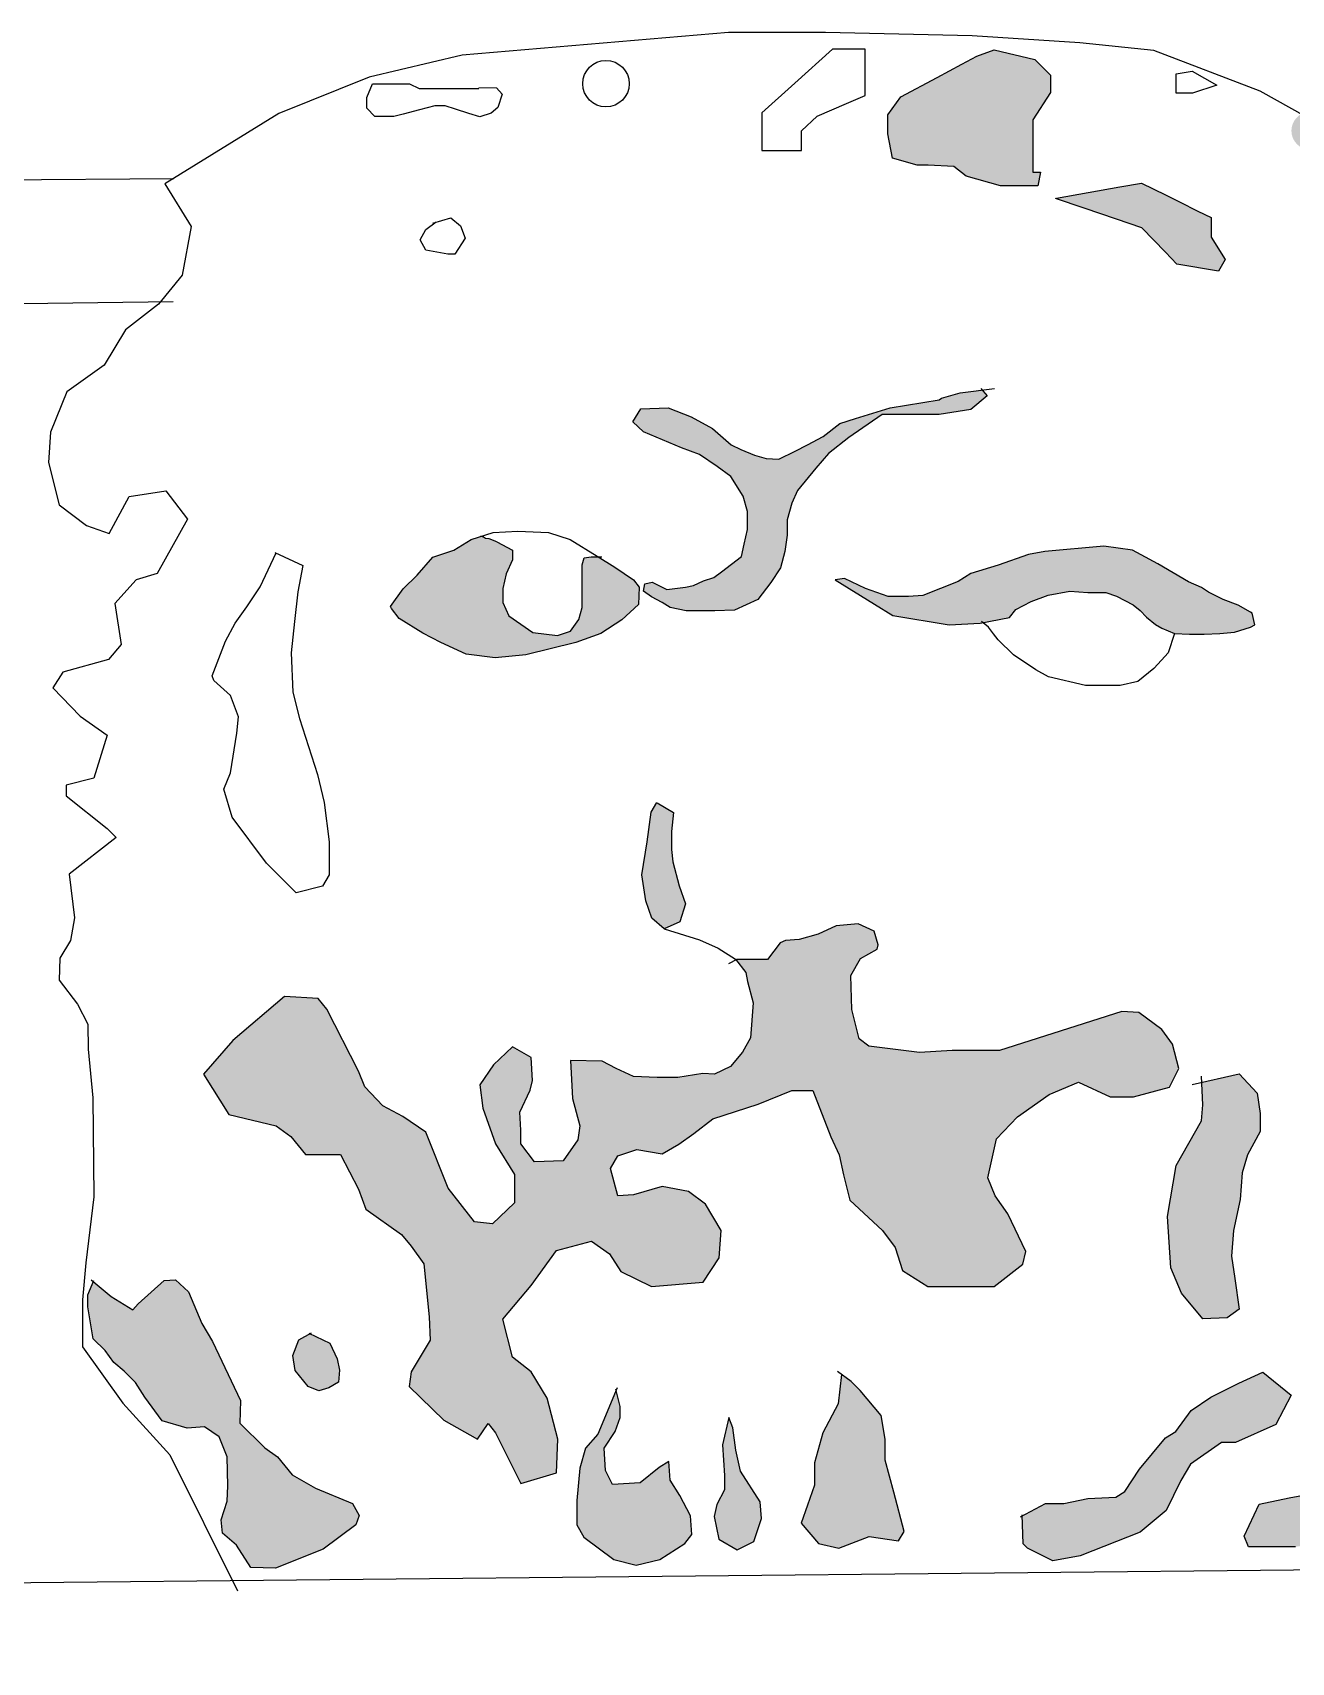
# Model space of a CAD drawing. Header units: inches. Extents: x 155 to 361, y 91 to 381.
# Drawn here: x 341.808 to 343.28, y 305.377 to 307.284 of the extents above; entities that cross this region are included whole.
import ezdxf

# ---------------------------------------------------------------- set-up
doc = ezdxf.new("R2010")
doc.units = ezdxf.units.IN
doc.header["$MEASUREMENT"] = 0
doc.layers.add('çziigi', color=10, linetype='Continuous')

msp = doc.modelspace()

# ---------------------------------------------------------------- hatches: boundary and pattern name
at = {"layer": 'çziigi'}
h = msp.add_hatch(color=256, dxfattribs=at)
h.dxf.hatch_style = 1
h.paths.add_polyline_path([(343.1052, 307.056), (343.133, 307.0272), (343.1463, 307.0133), (343.1951, 307.005), (343.2029, 307.0188), (343.1863, 307.0449), (343.1863, 307.0678), (343.1709, 307.0754), (343.1492, 307.0862), (343.133, 307.0943), (343.1049, 307.1082), (343.0797, 307.1037), (343.0043, 307.0902), (343.0379, 307.0788), (343.0758, 307.066)])
h.paths.add_polyline_path([(342.8082, 307.1657), (342.8082, 307.1879), (342.8235, 307.2091), (342.8658, 307.2318), (342.8947, 307.2473), (342.9122, 307.2567), (342.9325, 307.264), (342.98, 307.2529), (342.9986, 307.2344), (342.9986, 307.2143), (342.9779, 307.1821), (342.9779, 307.1525), (342.9779, 307.134), (342.9779, 307.1208), (342.9869, 307.1208), (342.9837, 307.105), (342.9399, 307.105), (342.8997, 307.1161), (342.8854, 307.1277), (342.8553, 307.1293), (342.8426, 307.1293), (342.8135, 307.1372)])
h.paths.add_polyline_path([(343.2803, 307.1694, -0.273332), (343.2919, 307.1889), (343.2976, 307.1857), (343.3248, 307.1707, -0.014537), (343.3249, 307.1694, -1)])
h.paths.add_polyline_path([(343.2976, 307.1857), (343.2919, 307.1889, -0.551569), (343.3248, 307.1707)])
h = msp.add_hatch(color=256, dxfattribs=at)
h.dxf.hatch_style = 1
h.paths.add_polyline_path([(342.6243, 306.7648), (342.6085, 306.7767), (342.588, 306.7906), (342.5668, 306.7985), (342.5225, 306.817), (342.51, 306.8289), (342.5192, 306.8441), (342.551, 306.8454), (342.5781, 306.8348), (342.6032, 306.821), (342.625, 306.8018), (342.6362, 306.7965), (342.6521, 306.7899), (342.666, 306.786), (342.6805, 306.7853), (342.6997, 306.7946), (342.7142, 306.8018), (342.7327, 306.8117), (342.7519, 306.8269), (342.7704, 306.8329), (342.8107, 306.8454), (342.8682, 306.8547), (342.8708, 306.8566), (342.8927, 306.8626), (342.9187, 306.866), (342.9244, 306.8593), (342.9053, 306.8432), (342.8682, 306.8375), (342.8398, 306.8375), (342.8114, 306.8375), (342.8014, 306.8375), (342.7625, 306.8104), (342.7387, 306.7919), (342.7241, 306.7747), (342.7023, 306.7483), (342.6957, 306.7338), (342.6904, 306.714), (342.6904, 306.6962), (342.6878, 306.677), (342.6825, 306.6579), (342.6712, 306.6407), (342.656, 306.6209), (342.6289, 306.6083), (342.6058, 306.6077), (342.5721, 306.6077), (342.5536, 306.6116), (342.5443, 306.6176), (342.5318, 306.6242), (342.5225, 306.6308), (342.5239, 306.6394), (342.5324, 306.6413), (342.5496, 306.6328), (342.5714, 306.6354), (342.5807, 306.6374), (342.5926, 306.6427), (342.6045, 306.6466), (342.6137, 306.6532), (342.6369, 306.6711), (342.6402, 306.6856), (342.6441, 306.7028), (342.6441, 306.7239), (342.6389, 306.7417)])
h = msp.add_hatch(color=256, dxfattribs=at)
h.dxf.hatch_style = 1
h.paths.add_polyline_path([(342.2277, 306.6105), (342.2265, 306.6128), (342.2412, 306.6334), (342.2577, 306.6493), (342.2759, 306.6704), (342.3006, 306.6787), (342.3206, 306.691), (342.3326, 306.6948), (342.3352, 306.6937), (342.3374, 306.6924), (342.3418, 306.692), (342.3506, 306.6886), (342.3689, 306.6787), (342.3689, 306.6675), (342.3618, 306.651), (342.3577, 306.634), (342.3577, 306.6175), (342.3647, 306.6017), (342.393, 306.5823), (342.4218, 306.5787), (342.4371, 306.584), (342.4465, 306.5975), (342.4506, 306.6116), (342.4506, 306.6334), (342.4506, 306.6457), (342.4506, 306.6551), (342.4506, 306.6616), (342.453, 306.6698), (342.4612, 306.671), (342.4692, 306.671), (342.4889, 306.6587), (342.5106, 306.644), (342.5171, 306.6352), (342.5165, 306.6152), (342.4971, 306.597), (342.4724, 306.5811), (342.443, 306.5705), (342.3847, 306.5564), (342.3489, 306.5529), (342.3147, 306.557), (342.2853, 306.5705), (342.2641, 306.5817), (342.2365, 306.5987)])
h = msp.add_hatch(color=256, dxfattribs=at)
h.dxf.hatch_style = 1
h.paths.add_polyline_path([(342.2474, 306.6394), (342.2577, 306.6493), (342.2759, 306.6704), (342.3006, 306.6787), (342.3206, 306.691), (342.3326, 306.6948), (342.3352, 306.6937), (342.3374, 306.6924), (342.3418, 306.692), (342.3506, 306.6886), (342.3689, 306.6787), (342.3689, 306.6675), (342.3618, 306.651), (342.3577, 306.634), (342.3577, 306.6175), (342.3647, 306.6017), (342.393, 306.5823), (342.4218, 306.5787), (342.4371, 306.584), (342.4465, 306.5975), (342.4506, 306.6116), (342.4506, 306.6334), (342.4506, 306.6457), (342.4506, 306.6551), (342.4506, 306.6616), (342.453, 306.6698), (342.4612, 306.671), (342.4692, 306.671), (342.4889, 306.6587), (342.5106, 306.644), (342.5171, 306.6352), (342.5165, 306.6152), (342.4971, 306.597), (342.4724, 306.5811), (342.443, 306.5705), (342.3847, 306.5564), (342.3489, 306.5529), (342.3147, 306.557), (342.2861, 306.5701)])
h = msp.add_hatch(color=256, dxfattribs=at)
h.dxf.hatch_style = 1
h.paths.add_polyline_path([(342.2759, 306.6704), (342.3006, 306.6787), (342.3206, 306.691), (342.3276, 306.6932), (342.3284, 306.6097), (342.2681, 306.6614)])
h = msp.add_hatch(color=256, dxfattribs=at)
h.dxf.hatch_style = 1
h.paths.add_polyline_path([(342.3276, 306.6932), (342.3326, 306.6948), (342.3352, 306.6937), (342.3374, 306.6924), (342.3418, 306.692), (342.3506, 306.6886), (342.3689, 306.6787), (342.3689, 306.6675), (342.3618, 306.651), (342.3577, 306.634), (342.3577, 306.6175), (342.3647, 306.6017), (342.393, 306.5823), (342.4218, 306.5787), (342.4371, 306.584), (342.4465, 306.5975), (342.4506, 306.6116), (342.4506, 306.6334), (342.4506, 306.6457), (342.4506, 306.6551), (342.4506, 306.6616), (342.453, 306.6698), (342.4612, 306.671), (342.4692, 306.671), (342.4889, 306.6587), (342.5106, 306.644), (342.5171, 306.6352), (342.5165, 306.6152), (342.4971, 306.597), (342.4724, 306.5811), (342.443, 306.5705), (342.3847, 306.5564), (342.3489, 306.5529), (342.3289, 306.5553)])
h = msp.add_hatch(color=256, dxfattribs=at)
h.dxf.hatch_style = 1
h.paths.add_polyline_path([(342.9372, 306.6611), (342.9726, 306.6738), (342.9917, 306.677), (343.0609, 306.6834), (343.0943, 306.6786), (343.1047, 306.6734), (343.1242, 306.6627), (343.1421, 306.652), (343.16, 306.6416), (343.1751, 306.6349), (343.1834, 306.6297), (343.2005, 306.621), (343.2181, 306.6142), (343.2324, 306.6063), (343.2344, 306.6051), (343.2376, 306.5912), (343.2324, 306.5884), (343.2137, 306.5828), (343.1966, 306.5812), (343.1783, 306.5804), (343.1612, 306.5804), (343.1437, 306.5812), (343.1289, 306.5876), (343.1214, 306.5919), (343.1106, 306.6003), (343.1035, 306.6082), (343.0951, 306.6146), (343.0756, 306.6249), (343.0633, 306.6293), (343.0422, 306.6293), (343.0211, 306.6309), (342.9956, 306.6261), (342.9758, 306.6188), (342.958, 306.6093), (342.9504, 306.5998), (342.9161, 306.5934), (342.88, 306.5915), (342.8141, 306.6021), (342.7924, 306.6156), (342.7467, 306.6441), (342.7573, 306.6456), (342.782, 306.6337), (342.8086, 306.6245), (342.8325, 306.6245), (342.8492, 306.6257), (342.8906, 306.642), (342.9053, 306.6512)])
h = msp.add_hatch(color=256, dxfattribs=at)
h.dxf.hatch_style = 1
h.paths.add_polyline_path([(342.5203, 306.2989), (342.5266, 306.3375), (342.5314, 306.3722), (342.5381, 306.3833), (342.5574, 306.3717), (342.555, 306.3495), (342.555, 306.3283), (342.5565, 306.3139), (342.5642, 306.2859), (342.5714, 306.2647), (342.5647, 306.244), (342.5464, 306.2358), (342.5319, 306.2483), (342.5251, 306.2685)])
h = msp.add_hatch(color=256, dxfattribs=at)
h.dxf.hatch_style = 1
h.paths.add_polyline_path([(342.6505, 306.149), (342.6438, 306.1741), (342.6419, 306.1847), (342.6306, 306.1991), (342.6317, 306.1997), (342.644, 306.1997), (342.6576, 306.1997), (342.6675, 306.1997), (342.6823, 306.2194), (342.6885, 306.2219), (342.7045, 306.2231), (342.7267, 306.2292), (342.7477, 306.2391), (342.7736, 306.2416), (342.7921, 306.2329), (342.797, 306.2169), (342.7958, 306.212), (342.776, 306.2009), (342.7649, 306.1809), (342.7661, 306.1414), (342.7748, 306.1069), (342.7859, 306.0983), (342.8451, 306.0909), (342.8833, 306.0933), (342.9389, 306.0933), (343.082, 306.1389), (343.1017, 306.1377), (343.1288, 306.118), (343.1412, 306.1007), (343.1486, 306.0724), (343.1375, 306.0502), (343.0955, 306.0391), (343.0684, 306.0391), (343.0314, 306.0564), (342.9968, 306.0416), (342.9598, 306.0157), (342.9352, 305.9898), (342.9253, 305.9442), (342.9339, 305.9232), (342.9487, 305.9023), (342.9697, 305.8579), (342.966, 305.8431), (342.9327, 305.8172), (342.855, 305.8172), (342.8254, 305.8357), (342.8167, 305.8628), (342.8019, 305.8826), (342.7637, 305.9183), (342.7563, 305.9479), (342.7513, 305.9713), (342.7415, 305.9923), (342.7205, 306.0465), (342.6958, 306.0465), (342.6563, 306.0305), (342.6033, 306.0132), (342.5811, 305.996), (342.5638, 305.9836), (342.5441, 305.9725), (342.5145, 305.9775), (342.4923, 305.9701), (342.4836, 305.9553), (342.4923, 305.9232), (342.5108, 305.9245), (342.5441, 305.9343), (342.5749, 305.9282), (342.5947, 305.9134), (342.6132, 305.8826), (342.6107, 305.8505), (342.5922, 305.8221), (342.5318, 305.8172), (342.496, 305.8345), (342.4824, 305.8554), (342.4614, 305.8702), (342.4207, 305.8591), (342.3911, 305.8185), (342.3578, 305.779), (342.3689, 305.7346), (342.3911, 305.7174), (342.4096, 305.6866), (342.422, 305.6385), (342.4207, 305.599), (342.3788, 305.5867), (342.3492, 305.6459), (342.3405, 305.657), (342.3282, 305.6385), (342.2887, 305.6607), (342.248, 305.7001), (342.2505, 305.7174), (342.2727, 305.7544), (342.2715, 305.7815), (342.2653, 305.8435), (342.2505, 305.8644), (342.2394, 305.878), (342.1975, 305.9076), (342.1888, 305.931), (342.1679, 305.9717), (342.1271, 305.9717), (342.1099, 305.9926), (342.0926, 306.005), (342.0371, 306.0185), (342.0075, 306.0654), (342.042, 306.1048), (342.1025, 306.1566), (342.1419, 306.1541), (342.1518, 306.1418), (342.1888, 306.0691), (342.1962, 306.0506), (342.2172, 306.0284), (342.2406, 306.016), (342.2678, 305.9976), (342.2937, 305.9322), (342.3245, 305.8928), (342.3455, 305.8903), (342.3714, 305.915), (342.3714, 305.9483), (342.3492, 305.984), (342.3344, 306.0259), (342.3307, 306.053), (342.3467, 306.0764), (342.3689, 306.0974), (342.3911, 306.0851), (342.3924, 306.058), (342.3899, 306.0469), (342.3776, 306.021), (342.3788, 306), (342.3788, 305.984), (342.3948, 305.963), (342.4282, 305.9643), (342.4454, 305.9889), (342.4479, 306.005), (342.4393, 306.037), (342.4368, 306.0814), (342.474, 306.0809), (342.4904, 306.0722), (342.5107, 306.063), (342.5382, 306.0616), (342.5623, 306.0616), (342.5917, 306.0664), (342.6052, 306.0654), (342.624, 306.0746), (342.638, 306.0915), (342.6476, 306.1079)])
h = msp.add_hatch(color=256, dxfattribs=at)
h.dxf.hatch_style = 1
h.paths.add_polyline_path([(343.4098, 306.0272), (343.431, 306.0546), (343.4359, 306.0646), (343.4655, 306.0904), (343.4833, 306.0746), (343.4908, 306.0359), (343.4933, 306.016), (343.4833, 305.9961), (343.4671, 305.9811), (343.4472, 305.9662), (343.431, 305.935), (343.4235, 305.9151), (343.4185, 305.9026), (343.4085, 305.8839), (343.4023, 305.8677), (343.401, 305.8578), (343.3985, 305.8303), (343.3985, 305.8092), (343.4098, 305.788), (343.4472, 305.7805), (343.4696, 305.783), (343.4983, 305.7705), (343.517, 305.7431), (343.517, 305.7207), (343.4833, 305.6833), (343.4534, 305.6634), (343.4347, 305.631), (343.426, 305.5961), (343.4447, 305.525), (343.4459, 305.5163), (343.416, 305.5026), (343.3873, 305.5039), (343.3511, 305.5138), (343.3237, 305.5226), (343.3013, 305.5151), (343.2851, 305.5126), (343.2614, 305.5126), (343.2302, 305.5126), (343.2252, 305.525), (343.2426, 305.5624), (343.2776, 305.5699), (343.305, 305.5749), (343.3287, 305.5874), (343.3437, 305.6023), (343.3549, 305.6235), (343.3736, 305.6659), (343.3736, 305.6945), (343.3649, 305.7219), (343.3474, 305.7456), (343.3038, 305.7693), (343.3013, 305.8029), (343.3112, 305.8528), (343.3374, 305.9076), (343.3761, 305.9637), (343.396, 305.9986)])
h = msp.add_hatch(color=256, dxfattribs=at)
h.dxf.hatch_style = 1
h.paths.add_polyline_path([(343.1454, 305.9587), (343.1753, 306.011), (343.1766, 306.0297), (343.1756, 306.056), (343.219, 306.0659), (343.2402, 306.0434), (343.2439, 306.0197), (343.2439, 305.9986), (343.2289, 305.9712), (343.2227, 305.95), (343.2202, 305.9188), (343.2127, 305.8827), (343.2102, 305.8528), (343.214, 305.8266), (343.219, 305.7905), (343.2052, 305.7805), (343.1766, 305.7793), (343.1516, 305.8092), (343.1391, 305.8391), (343.1354, 305.8989)])
h = msp.add_hatch(color=256, dxfattribs=at)
h.dxf.hatch_style = 1
h.paths.add_polyline_path([(341.8785, 305.7558), (341.8722, 305.7934), (341.8722, 305.8075), (341.8787, 305.8228), (341.8997, 305.8053), (341.9248, 305.7897), (341.9311, 305.7967), (341.9616, 305.8241), (341.975, 305.8249), (341.9899, 305.8108), (342.0055, 305.774), (342.0181, 305.7529), (342.051, 305.6838), (342.0502, 305.6572), (342.0793, 305.6282), (342.0941, 305.618), (342.1114, 305.5969), (342.1388, 305.5812), (342.182, 305.5632), (342.1898, 305.5491), (342.1859, 305.5381), (342.1475, 305.5097), (342.0918, 305.4877), (342.0628, 305.4885), (342.0463, 305.5144), (342.0299, 305.5285), (342.0283, 305.5441), (342.0353, 305.5661), (342.0361, 305.5841), (342.0353, 305.6178), (342.0259, 305.6413), (342.0087, 305.653), (341.9883, 305.6515), (341.9593, 305.6601), (341.9389, 305.6875), (341.9279, 305.7047), (341.9146, 305.7181), (341.9028, 305.7282), (341.8926, 305.7423)])
h = msp.add_hatch(color=256, dxfattribs=at)
h.dxf.hatch_style = 1
h.paths.add_polyline_path([(343.1451, 305.6476), (343.1632, 305.6721), (343.1861, 305.6877), (343.2188, 305.704), (343.2467, 305.7171), (343.2802, 305.6901), (343.2622, 305.6558), (343.2147, 305.6345), (343.1984, 305.6345), (343.1623, 305.6091), (343.1509, 305.5903), (343.1337, 305.5551), (343.1034, 305.5298), (343.033, 305.502), (343.001, 305.4962), (342.9716, 305.511), (342.9666, 305.5159), (342.9655, 305.5489), (342.9928, 305.5633), (343.0141, 305.5633), (343.042, 305.569), (343.0747, 305.5707), (343.0854, 305.5772), (343.1026, 305.6034), (343.1329, 305.6402)])
h.paths.add_polyline_path([(342.7222, 305.6109), (342.732, 305.6459), (342.7499, 305.68), (342.7539, 305.7141), (342.7653, 305.7061), (342.7759, 305.6955), (342.8004, 305.6662), (342.8052, 305.6385), (342.8052, 305.6141), (342.815, 305.5767), (342.8272, 305.5303), (342.8207, 305.5197), (342.7865, 305.5246), (342.7507, 305.5108), (342.7271, 305.5165), (342.7067, 305.5401), (342.714, 305.5612), (342.7222, 305.5848)])
h.paths.add_polyline_path([(342.4445, 305.5669), (342.4477, 305.6044), (342.4543, 305.628), (342.4689, 305.6442), (342.4904, 305.6957), (342.495, 305.6768), (342.495, 305.6638), (342.4893, 305.6475), (342.4762, 305.628), (342.4779, 305.6019), (342.486, 305.5856), (342.5186, 305.5873), (342.5406, 305.6052), (342.552, 305.6125), (342.5536, 305.5905), (342.565, 305.5726), (342.5772, 305.549), (342.5789, 305.5271), (342.5707, 305.5165), (342.5414, 305.4978), (342.5137, 305.4912), (342.4876, 305.4978), (342.4526, 305.5238), (342.4445, 305.5384)])
h.paths.add_polyline_path([(342.1122, 305.7365), (342.1193, 305.7548), (342.1321, 305.7619), (342.1553, 305.7507), (342.164, 305.7325), (342.1665, 305.7193), (342.1655, 305.7051), (342.1543, 305.6985), (342.1426, 305.6949), (342.1299, 305.7), (342.1147, 305.7188)])
h = msp.add_hatch(color=256, dxfattribs=at)
h.dxf.hatch_style = 1
h.paths.add_polyline_path([(342.6049, 305.5482), (342.6082, 305.562), (342.6171, 305.5791), (342.6171, 305.5962), (342.6147, 305.632), (342.622, 305.6638), (342.6269, 305.6516), (342.6302, 305.6255), (342.6359, 305.6011), (342.6587, 305.5653), (342.6603, 305.5458), (342.6513, 305.5189), (342.6318, 305.5092), (342.6106, 305.5214)])

# ---------------------------------------------------------------- linework, layer by layer
for p, q in [((342.6218, 307.2843), (342.3102, 307.2578)), ((342.7351, 307.2843), (342.6218, 307.2843)), ((342.9067, 307.2806), (342.7351, 307.2843)), ((342.7434, 307.2647), (342.6995, 307.2252)), ((342.7817, 307.2647), (342.7434, 307.2647)), ((342.7817, 307.2493), (342.7817, 307.2647)), ((343.0328, 307.2724), (342.9067, 307.2806)), ((342.9122, 307.2567), (342.9325, 307.264)), ((342.9325, 307.264), (342.98, 307.2529)), ((343.1195, 307.2633), (343.0328, 307.2724)), ((342.3102, 307.2578), (342.2015, 307.2322)), ((342.7817, 307.2106), (342.7817, 307.2493)), ((342.8658, 307.2318), (342.8947, 307.2473)), ((342.8947, 307.2473), (342.9122, 307.2567)), ((342.98, 307.2529), (342.9986, 307.2344)), ((343.2437, 307.2158), (343.1195, 307.2633)), ((342.2015, 307.2322), (342.0956, 307.1894)), ((342.8235, 307.2091), (342.8658, 307.2318)), ((342.9986, 307.2344), (342.9986, 307.2143)), ((343.1456, 307.236), (343.1641, 307.2392)), ((343.1456, 307.2133), (343.1456, 307.236)), ((343.1641, 307.2392), (343.1932, 307.2228)), ((342.1985, 307.2083), (342.2051, 307.2244)), ((342.1985, 307.196), (342.1985, 307.2083)), ((342.2051, 307.2244), (342.2187, 307.2244)), ((342.2187, 307.2244), (342.2333, 307.2244)), ((342.2333, 307.2244), (342.2485, 307.2244)), ((342.2485, 307.2244), (342.2597, 307.2188)), ((342.2597, 307.2188), (342.2756, 307.2188)), ((342.2756, 307.2188), (342.2983, 307.2188)), ((342.2983, 307.2188), (342.3155, 307.2188)), ((342.3155, 307.2188), (342.3295, 307.2188)), ((342.3295, 307.2199), (342.3505, 307.2196)), ((342.3505, 307.2196), (342.3569, 307.2124)), ((342.3569, 307.2124), (342.352, 307.1967)), ((342.6995, 307.2252), (342.6608, 307.1904)), ((342.7597, 307.2012), (342.7817, 307.2106)), ((342.8082, 307.1879), (342.8235, 307.2091)), ((342.9986, 307.2143), (342.9779, 307.1821)), ((343.1646, 307.2133), (343.1456, 307.2133)), ((343.1456, 307.2133), (343.1456, 307.2133)), ((343.1932, 307.2228), (343.1646, 307.2133)), ((343.2976, 307.1857), (343.2437, 307.2158)), ((342.0956, 307.1894), (341.9623, 307.1072)), ((342.2079, 307.1859), (342.1985, 307.196)), ((342.2413, 307.1888), (342.2304, 307.1859)), ((342.2601, 307.1937), (342.2413, 307.1888)), ((342.2781, 307.1984), (342.2601, 307.1937)), ((342.2903, 307.1984), (342.2781, 307.1984)), ((342.3025, 307.1945), (342.2903, 307.1984)), ((342.3181, 307.1896), (342.3025, 307.1945)), ((342.331, 307.1855), (342.3181, 307.1896)), ((342.3441, 307.1898), (342.331, 307.1855)), ((342.352, 307.1967), (342.3441, 307.1898)), ((342.6608, 307.1904), (342.6608, 307.1651)), ((342.7253, 307.1866), (342.7597, 307.2012)), ((342.8082, 307.1657), (342.8082, 307.1879)), ((342.2304, 307.1859), (342.2079, 307.1859)), ((342.7073, 307.1694), (342.7253, 307.1866)), ((342.7073, 307.1462), (342.7073, 307.1694)), ((342.9779, 307.1821), (342.9779, 307.1525)), ((342.6608, 307.1651), (342.6608, 307.1462)), ((342.8135, 307.1372), (342.8082, 307.1657)), ((342.9779, 307.1525), (342.9779, 307.134)), ((342.6608, 307.1462), (342.6772, 307.1462)), ((342.6772, 307.1462), (342.7073, 307.1462)), ((342.8426, 307.1293), (342.8135, 307.1372)), ((342.9779, 307.134), (342.9779, 307.1208)), ((335.2616, 307.0587), (341.9729, 307.1137)), ((342.8553, 307.1293), (342.8426, 307.1293)), ((342.8854, 307.1277), (342.8553, 307.1293)), ((342.8997, 307.1161), (342.8854, 307.1277)), ((342.8854, 307.1277), (342.8854, 307.1277)), ((342.9399, 307.105), (342.8997, 307.1161)), ((342.9779, 307.1208), (342.9869, 307.1208)), ((342.9869, 307.1208), (342.9837, 307.105)), ((341.9623, 307.1072), (341.9931, 307.0573)), ((342.9837, 307.105), (342.9399, 307.105)), ((342.9399, 307.105), (342.9399, 307.105)), ((343.0053, 307.0904), (343.0797, 307.1037)), ((343.0797, 307.1037), (343.1049, 307.1082)), ((343.1049, 307.1082), (343.133, 307.0943)), ((343.133, 307.0943), (343.1492, 307.0862)), ((343.0379, 307.0788), (343.0043, 307.0902)), ((343.0758, 307.066), (343.0379, 307.0788)), ((343.1492, 307.0862), (343.1709, 307.0754)), ((343.1709, 307.0754), (343.1863, 307.0678)), ((341.9931, 307.0573), (341.9828, 307.0006)), ((342.2676, 307.0537), (342.2798, 307.0627)), ((342.2759, 307.0611), (342.2971, 307.0675)), ((342.2971, 307.0675), (342.3081, 307.0583)), ((342.3081, 307.0583), (342.3136, 307.0436)), ((343.1052, 307.056), (343.0758, 307.066)), ((343.133, 307.0272), (343.1052, 307.056)), ((343.1863, 307.0678), (343.1863, 307.0449)), ((342.2612, 307.0418), (342.2676, 307.0537)), ((342.2676, 307.0298), (342.2612, 307.0418)), ((342.3136, 307.0436), (342.3017, 307.0252)), ((343.1863, 307.0449), (343.2029, 307.0188)), ((342.2934, 307.0252), (342.2676, 307.0298)), ((342.3017, 307.0252), (342.2934, 307.0252)), ((343.1463, 307.0133), (343.133, 307.0272)), ((343.2029, 307.0188), (343.1951, 307.005)), ((341.9828, 307.0006), (341.9548, 306.9666)), ((343.1951, 307.005), (343.1463, 307.0133)), ((341.9722, 306.9691), (335.1761, 306.8802)), ((341.9548, 306.9666), (341.9163, 306.9363)), ((341.9163, 306.9363), (341.8912, 306.895)), ((341.8912, 306.895), (341.8477, 306.864)), ((341.8477, 306.864), (341.8284, 306.8168)), ((342.8927, 306.8626), (342.933, 306.8679)), ((342.9171, 306.8679), (342.9244, 306.8593)), ((342.5192, 306.8441), (342.551, 306.8454)), ((342.551, 306.8454), (342.5781, 306.8348)), ((342.7704, 306.8329), (342.8107, 306.8454)), ((342.8107, 306.8454), (342.8682, 306.8547)), ((342.8682, 306.8547), (342.8708, 306.8566)), ((342.8708, 306.8566), (342.8927, 306.8626)), ((342.9244, 306.8593), (342.9053, 306.8432)), ((342.9244, 306.8593), (342.9244, 306.8593)), ((342.51, 306.8289), (342.5192, 306.8441)), ((342.5225, 306.817), (342.51, 306.8289)), ((342.5781, 306.8348), (342.6032, 306.821)), ((342.7327, 306.8117), (342.7519, 306.8269)), ((342.7519, 306.8269), (342.7704, 306.8329)), ((342.8014, 306.8375), (342.7625, 306.8104)), ((342.8114, 306.8375), (342.8014, 306.8375)), ((342.8398, 306.8375), (342.8114, 306.8375)), ((342.8682, 306.8375), (342.8398, 306.8375)), ((342.9053, 306.8432), (342.8682, 306.8375)), ((342.8682, 306.8375), (342.8682, 306.8375)), ((341.8284, 306.8168), (341.8262, 306.7814)), ((342.5668, 306.7985), (342.5225, 306.817)), ((342.6032, 306.821), (342.625, 306.8018)), ((342.7142, 306.8018), (342.7327, 306.8117)), ((342.7625, 306.8104), (342.7387, 306.7919)), ((342.588, 306.7906), (342.5668, 306.7985)), ((342.6085, 306.7767), (342.588, 306.7906)), ((342.625, 306.8018), (342.6362, 306.7965)), ((342.6362, 306.7965), (342.6521, 306.7899)), ((342.6521, 306.7899), (342.666, 306.786)), ((342.6805, 306.7853), (342.6997, 306.7946)), ((342.6997, 306.7946), (342.7142, 306.8018)), ((342.7387, 306.7919), (342.7241, 306.7747)), ((341.8262, 306.7814), (341.8388, 306.7319)), ((342.6243, 306.7648), (342.6085, 306.7767)), ((342.666, 306.786), (342.6805, 306.7853)), ((342.7241, 306.7747), (342.7023, 306.7483)), ((342.6389, 306.7417), (342.6243, 306.7648)), ((341.8388, 306.7319), (341.8706, 306.7075)), ((341.8971, 306.698), (341.9208, 306.7415)), ((341.9208, 306.7415), (341.9636, 306.7481)), ((341.9636, 306.7481), (341.9887, 306.7149)), ((342.6441, 306.7239), (342.6389, 306.7417)), ((342.6957, 306.7338), (342.6904, 306.714)), ((342.7023, 306.7483), (342.6957, 306.7338)), ((341.9887, 306.7149), (341.9533, 306.6515)), ((342.6441, 306.7028), (342.6441, 306.7239)), ((342.6904, 306.714), (342.6904, 306.6962)), ((341.8706, 306.7075), (341.8971, 306.698)), ((342.3206, 306.691), (342.3465, 306.6992)), ((342.3352, 306.6937), (342.3321, 306.695)), ((342.3374, 306.6924), (342.3352, 306.6937)), ((342.3418, 306.692), (342.3374, 306.6924)), ((342.3506, 306.6886), (342.3418, 306.692)), ((342.3465, 306.6992), (342.3753, 306.701)), ((342.3753, 306.701), (342.4112, 306.6992)), ((342.4112, 306.6992), (342.4365, 306.691)), ((342.6402, 306.6856), (342.6441, 306.7028)), ((342.6904, 306.6962), (342.6878, 306.677)), ((342.0737, 306.6356), (342.0924, 306.6754)), ((342.091, 306.676), (342.1237, 306.6606)), ((342.2759, 306.6704), (342.3006, 306.6787)), ((342.3006, 306.6787), (342.3206, 306.691)), ((342.3506, 306.6886), (342.3689, 306.6787)), ((342.3689, 306.6787), (342.3689, 306.6675)), ((342.4365, 306.691), (342.4683, 306.6716)), ((342.6369, 306.6711), (342.6402, 306.6856)), ((342.6878, 306.677), (342.6825, 306.6579)), ((342.9726, 306.6738), (342.9372, 306.6611)), ((342.9917, 306.677), (342.9726, 306.6738)), ((343.0609, 306.6834), (342.9917, 306.677)), ((343.0943, 306.6786), (343.0609, 306.6834)), ((343.1047, 306.6734), (343.0943, 306.6786)), ((343.1242, 306.6627), (343.1047, 306.6734)), ((342.1237, 306.6606), (342.118, 306.6298)), ((342.2577, 306.6493), (342.2759, 306.6704)), ((342.3689, 306.6675), (342.3618, 306.651)), ((342.4506, 306.6616), (342.453, 306.6698)), ((342.4506, 306.6551), (342.4506, 306.6616)), ((342.4506, 306.6457), (342.4506, 306.6551)), ((342.453, 306.6698), (342.4612, 306.671)), ((342.4612, 306.671), (342.4736, 306.671)), ((342.4683, 306.6716), (342.4889, 306.6587)), ((342.4889, 306.6587), (342.5106, 306.644)), ((342.6137, 306.6532), (342.6369, 306.6711)), ((342.6825, 306.6579), (342.6712, 306.6407)), ((342.9372, 306.6611), (342.9053, 306.6512)), ((343.1421, 306.652), (343.1242, 306.6627)), ((341.9289, 306.6441), (341.9038, 306.6164)), ((341.9533, 306.6515), (341.9289, 306.6441)), ((342.0583, 306.6125), (342.0737, 306.6356)), ((342.2412, 306.6334), (342.2577, 306.6493)), ((342.3618, 306.651), (342.3577, 306.634)), ((342.4506, 306.6334), (342.4506, 306.6457)), ((342.5106, 306.644), (342.5171, 306.6352)), ((342.5171, 306.6352), (342.5165, 306.6152)), ((342.5225, 306.6308), (342.5239, 306.6394)), ((342.5239, 306.6394), (342.5324, 306.6413)), ((342.5324, 306.6413), (342.5496, 306.6328)), ((342.5496, 306.6328), (342.5714, 306.6354)), ((342.5714, 306.6354), (342.5807, 306.6374)), ((342.5807, 306.6374), (342.5926, 306.6427)), ((342.5926, 306.6427), (342.6045, 306.6466)), ((342.6045, 306.6466), (342.6137, 306.6532)), ((342.6712, 306.6407), (342.656, 306.6209)), ((342.7573, 306.6456), (342.7467, 306.6441)), ((342.7467, 306.6441), (342.7924, 306.6156)), ((342.782, 306.6337), (342.7573, 306.6456)), ((342.8906, 306.642), (342.8492, 306.6257)), ((342.9053, 306.6512), (342.8906, 306.642)), ((343.16, 306.6416), (343.1421, 306.652)), ((343.1751, 306.6349), (343.16, 306.6416)), ((343.1834, 306.6297), (343.1751, 306.6349)), ((341.9038, 306.6164), (341.9112, 306.5684)), ((342.118, 306.6298), (342.1141, 306.5952)), ((342.2265, 306.6128), (342.2412, 306.6334)), ((342.3577, 306.634), (342.3577, 306.6175)), ((342.3577, 306.6175), (342.3647, 306.6017)), ((342.4506, 306.6116), (342.4506, 306.6334)), ((342.5318, 306.6242), (342.5225, 306.6308)), ((342.5443, 306.6176), (342.5318, 306.6242)), ((342.5536, 306.6116), (342.5443, 306.6176)), ((342.656, 306.6209), (342.6289, 306.6083)), ((342.8086, 306.6245), (342.782, 306.6337)), ((342.7924, 306.6156), (342.8141, 306.6021)), ((342.8325, 306.6245), (342.8086, 306.6245)), ((342.8492, 306.6257), (342.8325, 306.6245)), ((342.958, 306.6093), (342.9758, 306.6188)), ((342.9758, 306.6188), (342.9956, 306.6261)), ((342.9956, 306.6261), (343.0211, 306.6309)), ((343.0211, 306.6309), (343.0422, 306.6293)), ((343.0422, 306.6293), (343.0633, 306.6293)), ((343.0633, 306.6293), (343.0756, 306.6249)), ((343.0756, 306.6249), (343.0951, 306.6146)), ((343.2005, 306.621), (343.1834, 306.6297)), ((343.2181, 306.6142), (343.2005, 306.621)), ((342.0448, 306.5933), (342.0583, 306.6125)), ((342.2277, 306.6105), (342.2265, 306.6128)), ((342.2365, 306.5987), (342.2277, 306.6105)), ((342.2641, 306.5817), (342.2365, 306.5987)), ((342.3647, 306.6017), (342.393, 306.5823)), ((342.4371, 306.584), (342.4465, 306.5975)), ((342.4465, 306.5975), (342.4506, 306.6116)), ((342.4971, 306.597), (342.4724, 306.5811)), ((342.5165, 306.6152), (342.4971, 306.597)), ((342.5721, 306.6077), (342.5536, 306.6116)), ((342.6058, 306.6077), (342.5721, 306.6077)), ((342.6289, 306.6083), (342.6058, 306.6077)), ((342.8141, 306.6021), (342.88, 306.5915)), ((342.9161, 306.5934), (342.9504, 306.5998)), ((342.9504, 306.5998), (342.958, 306.6093)), ((343.0951, 306.6146), (343.1035, 306.6082)), ((343.1035, 306.6082), (343.1106, 306.6003)), ((343.1106, 306.6003), (343.1214, 306.5919)), ((343.2324, 306.6063), (343.2181, 306.6142)), ((343.2344, 306.6051), (343.2324, 306.6063)), ((343.2376, 306.5912), (343.2344, 306.6051)), ((342.0333, 306.5721), (342.0448, 306.5933)), ((342.1141, 306.5952), (342.1103, 306.5587)), ((342.2853, 306.5705), (342.2641, 306.5817)), ((342.393, 306.5823), (342.4218, 306.5787)), ((342.4218, 306.5787), (342.4371, 306.584)), ((342.4724, 306.5811), (342.443, 306.5705)), ((342.88, 306.5915), (342.9161, 306.5934)), ((342.9259, 306.5887), (342.9177, 306.5953)), ((342.9318, 306.5808), (342.9259, 306.5887)), ((342.9374, 306.5739), (342.9318, 306.5808)), ((343.1214, 306.5919), (343.1289, 306.5876)), ((343.1289, 306.5876), (343.1437, 306.5812)), ((343.1437, 306.5812), (343.136, 306.5586)), ((343.1437, 306.5812), (343.1612, 306.5804)), ((343.1612, 306.5804), (343.1783, 306.5804)), ((343.1783, 306.5804), (343.1966, 306.5812)), ((343.1966, 306.5812), (343.2137, 306.5828)), ((343.2137, 306.5828), (343.2324, 306.5884)), ((343.2324, 306.5884), (343.2376, 306.5912)), ((341.9112, 306.5684), (341.8964, 306.5507)), ((342.0178, 306.5317), (342.0333, 306.5721)), ((342.1103, 306.5587), (342.1122, 306.5125)), ((342.3147, 306.557), (342.2853, 306.5705)), ((342.443, 306.5705), (342.3847, 306.5564)), ((342.955, 306.5561), (342.9374, 306.5739)), ((343.136, 306.5586), (343.1283, 306.55)), ((341.8964, 306.5507), (341.8432, 306.536)), ((342.3489, 306.5529), (342.3147, 306.557)), ((342.3847, 306.5564), (342.3489, 306.5529)), ((342.9815, 306.5385), (342.955, 306.5561)), ((343.1194, 306.5403), (343.1005, 306.525)), ((343.1283, 306.55), (343.1194, 306.5403)), ((341.8432, 306.536), (341.8314, 306.5175)), ((342.0198, 306.526), (342.0178, 306.5317)), ((342.039, 306.5086), (342.0198, 306.526)), ((342.9963, 306.5304), (342.9815, 306.5385)), ((343.0396, 306.5204), (342.9963, 306.5304)), ((343.0801, 306.5202), (343.0396, 306.5204)), ((343.1005, 306.525), (343.0801, 306.5202)), ((341.8314, 306.5175), (341.8632, 306.4843)), ((342.0487, 306.4836), (342.039, 306.5086)), ((342.1122, 306.5125), (342.1199, 306.4817)), ((341.8632, 306.4843), (341.8949, 306.4622)), ((342.0467, 306.4644), (342.0487, 306.4836)), ((342.039, 306.4182), (342.0467, 306.4644)), ((342.1199, 306.4817), (342.1411, 306.4163)), ((341.8949, 306.4622), (341.8794, 306.412)), ((341.8794, 306.412), (341.8469, 306.4039)), ((342.0313, 306.399), (342.039, 306.4182)), ((342.1411, 306.4163), (342.1488, 306.3836)), ((341.8469, 306.4039), (341.8469, 306.3913)), ((341.8469, 306.3913), (341.8949, 306.3529)), ((342.041, 306.3663), (342.0313, 306.399)), ((342.1488, 306.3836), (342.1546, 306.3374)), ((342.5266, 306.3375), (342.5314, 306.3722)), ((342.5314, 306.3722), (342.5381, 306.3833)), ((342.5384, 306.3832), (342.5574, 306.3717)), ((342.5574, 306.3717), (342.555, 306.3495)), ((341.8949, 306.3529), (341.9053, 306.3426)), ((342.0814, 306.3124), (342.041, 306.3663)), ((342.555, 306.3495), (342.555, 306.3283)), ((341.9053, 306.3426), (341.8506, 306.2994)), ((342.1546, 306.3374), (342.1546, 306.2989)), ((342.5203, 306.2989), (342.5266, 306.3375)), ((342.116, 306.2778), (342.0814, 306.3124)), ((342.555, 306.3283), (342.5565, 306.3139)), ((342.5565, 306.3139), (342.5642, 306.2859)), ((341.8506, 306.2994), (341.8565, 306.2484)), ((342.1546, 306.2989), (342.1468, 306.2855)), ((342.5251, 306.2685), (342.5203, 306.2989)), ((342.1468, 306.2855), (342.116, 306.2778)), ((342.5642, 306.2859), (342.5714, 306.2647)), ((342.5319, 306.2483), (342.5251, 306.2685)), ((342.5714, 306.2647), (342.5647, 306.244)), ((341.8565, 306.2484), (341.8521, 306.2219)), ((342.5464, 306.2358), (342.5319, 306.2483)), ((342.5647, 306.244), (342.5464, 306.2358)), ((342.5464, 306.2358), (342.5878, 306.2228)), ((342.7477, 306.2391), (342.7267, 306.2292)), ((342.7736, 306.2416), (342.7477, 306.2391)), ((342.7921, 306.2329), (342.7736, 306.2416)), ((341.8521, 306.2219), (341.8395, 306.2012)), ((342.5878, 306.2228), (342.6095, 306.2131)), ((342.6823, 306.2194), (342.6675, 306.1997)), ((342.6885, 306.2219), (342.6823, 306.2194)), ((342.7045, 306.2231), (342.6885, 306.2219)), ((342.7267, 306.2292), (342.7045, 306.2231)), ((342.797, 306.2169), (342.7921, 306.2329)), ((342.7958, 306.212), (342.797, 306.2169)), ((341.8395, 306.2012), (341.8388, 306.1754)), ((342.6095, 306.2131), (342.6298, 306.2001)), ((342.6317, 306.1997), (342.6218, 306.1947)), ((342.6298, 306.2001), (342.6419, 306.1847)), ((342.644, 306.1997), (342.6317, 306.1997)), ((342.6576, 306.1997), (342.644, 306.1997)), ((342.6675, 306.1997), (342.6576, 306.1997)), ((342.7649, 306.1809), (342.776, 306.2009)), ((342.776, 306.2009), (342.7958, 306.212)), ((342.6419, 306.1847), (342.6438, 306.1741)), ((342.7661, 306.1414), (342.7649, 306.1809)), ((341.8388, 306.1754), (341.8602, 306.1473)), ((342.6438, 306.1741), (342.6505, 306.149)), ((341.8602, 306.1473), (341.8721, 306.1242)), ((342.1025, 306.1566), (342.042, 306.1048)), ((342.1419, 306.1541), (342.1025, 306.1566)), ((342.1518, 306.1418), (342.1419, 306.1541)), ((342.1888, 306.0691), (342.1518, 306.1418)), ((342.6505, 306.149), (342.6476, 306.1079)), ((342.7748, 306.1069), (342.7661, 306.1414)), ((343.082, 306.1389), (342.9389, 306.0933)), ((343.1017, 306.1377), (343.082, 306.1389)), ((341.8721, 306.1242), (341.8728, 306.0947)), ((343.1288, 306.118), (343.1017, 306.1377)), ((342.042, 306.1048), (342.0075, 306.0654)), ((342.6476, 306.1079), (342.638, 306.0915)), ((342.7859, 306.0983), (342.7748, 306.1069)), ((343.1412, 306.1007), (343.1288, 306.118)), ((343.1486, 306.0724), (343.1412, 306.1007)), ((341.8728, 306.0947), (341.878, 306.0378)), ((342.3689, 306.0974), (342.3467, 306.0764)), ((342.3911, 306.0851), (342.3689, 306.0974)), ((342.3924, 306.058), (342.3911, 306.0851)), ((342.638, 306.0915), (342.624, 306.0746)), ((342.8451, 306.0909), (342.7859, 306.0983)), ((342.8833, 306.0933), (342.8451, 306.0909)), ((342.9389, 306.0933), (342.8833, 306.0933)), ((342.0075, 306.0654), (342.0371, 306.0185)), ((342.1962, 306.0506), (342.1888, 306.0691)), ((342.3467, 306.0764), (342.3307, 306.053)), ((342.474, 306.0809), (342.4368, 306.0814)), ((342.4368, 306.0814), (342.4393, 306.037)), ((342.4904, 306.0722), (342.474, 306.0809)), ((342.5107, 306.063), (342.4904, 306.0722)), ((342.5382, 306.0616), (342.5107, 306.063)), ((342.5917, 306.0664), (342.5623, 306.0616)), ((342.6052, 306.0654), (342.5917, 306.0664)), ((342.624, 306.0746), (342.6052, 306.0654)), ((343.1375, 306.0502), (343.1486, 306.0724)), ((343.1641, 306.0534), (343.219, 306.0659)), ((343.1766, 306.0297), (343.1753, 306.0634)), ((343.219, 306.0659), (343.2402, 306.0434)), ((342.2172, 306.0284), (342.1962, 306.0506)), ((342.3307, 306.053), (342.3344, 306.0259)), ((342.3776, 306.021), (342.3899, 306.0469)), ((342.3899, 306.0469), (342.3924, 306.058)), ((342.5623, 306.0616), (342.5382, 306.0616)), ((342.6563, 306.0305), (342.6958, 306.0465)), ((342.6958, 306.0465), (342.7205, 306.0465)), ((342.7205, 306.0465), (342.7415, 305.9923)), ((342.9968, 306.0416), (343.0314, 306.0564)), ((343.0314, 306.0564), (343.0684, 306.0391)), ((343.0955, 306.0391), (343.1375, 306.0502)), ((341.878, 306.0378), (341.8793, 305.9222)), ((342.2406, 306.016), (342.2172, 306.0284)), ((342.3344, 306.0259), (342.3492, 305.984)), ((342.4393, 306.037), (342.4479, 306.005)), ((342.6033, 306.0132), (342.6563, 306.0305)), ((342.9598, 306.0157), (342.9968, 306.0416)), ((343.0684, 306.0391), (343.0955, 306.0391)), ((343.1753, 306.011), (343.1766, 306.0297)), ((343.2402, 306.0434), (343.2439, 306.0197)), ((342.0371, 306.0185), (342.0926, 306.005)), ((342.2678, 305.9976), (342.2406, 306.016)), ((342.3788, 306), (342.3776, 306.021)), ((342.5811, 305.996), (342.6033, 306.0132)), ((342.9352, 305.9898), (342.9598, 306.0157)), ((343.1454, 305.9587), (343.1753, 306.011)), ((343.2439, 306.0197), (343.2439, 305.9986)), ((342.0926, 306.005), (342.1099, 305.9926)), ((342.1099, 305.9926), (342.1271, 305.9717)), ((342.2937, 305.9322), (342.2678, 305.9976)), ((342.3788, 305.984), (342.3788, 306)), ((342.4454, 305.9889), (342.4282, 305.9643)), ((342.4479, 306.005), (342.4454, 305.9889)), ((342.5638, 305.9836), (342.5811, 305.996)), ((342.7415, 305.9923), (342.7513, 305.9713)), ((342.9253, 305.9442), (342.9352, 305.9898)), ((343.2439, 305.9986), (343.2289, 305.9712)), ((342.1271, 305.9717), (342.1679, 305.9717)), ((342.1679, 305.9717), (342.1888, 305.931)), ((342.3492, 305.984), (342.3714, 305.9483)), ((342.3948, 305.963), (342.3788, 305.984)), ((342.4836, 305.9553), (342.4923, 305.9701)), ((342.4923, 305.9701), (342.5145, 305.9775)), ((342.5145, 305.9775), (342.5441, 305.9725)), ((342.5441, 305.9725), (342.5638, 305.9836)), ((342.7513, 305.9713), (342.7563, 305.9479)), ((343.2289, 305.9712), (343.2227, 305.95)), ((342.3714, 305.9483), (342.3714, 305.915)), ((342.4282, 305.9643), (342.3948, 305.963)), ((342.4923, 305.9232), (342.4836, 305.9553)), ((343.1354, 305.8989), (343.1454, 305.9587)), ((343.2227, 305.95), (343.2202, 305.9188)), ((342.1888, 305.931), (342.1975, 305.9076)), ((342.3245, 305.8928), (342.2937, 305.9322)), ((342.5441, 305.9343), (342.5108, 305.9245)), ((342.5749, 305.9282), (342.5441, 305.9343)), ((342.7563, 305.9479), (342.7637, 305.9183)), ((342.9339, 305.9232), (342.9253, 305.9442)), ((341.8793, 305.9222), (341.8699, 305.8448)), ((342.3714, 305.915), (342.3455, 305.8903)), ((342.5108, 305.9245), (342.4923, 305.9232)), ((342.5947, 305.9134), (342.5749, 305.9282)), ((342.6132, 305.8826), (342.5947, 305.9134)), ((342.7637, 305.9183), (342.8019, 305.8826)), ((342.9487, 305.9023), (342.9339, 305.9232)), ((343.2202, 305.9188), (343.2127, 305.8827)), ((342.1975, 305.9076), (342.2394, 305.878)), ((342.3455, 305.8903), (342.3245, 305.8928)), ((342.9697, 305.8579), (342.9487, 305.9023)), ((343.1391, 305.8391), (343.1354, 305.8989)), ((342.2394, 305.878), (342.2505, 305.8644)), ((342.6107, 305.8505), (342.6132, 305.8826)), ((342.8019, 305.8826), (342.8167, 305.8628)), ((343.2127, 305.8827), (343.2102, 305.8528)), ((342.2505, 305.8644), (342.2653, 305.8435)), ((342.3911, 305.8185), (342.4207, 305.8591)), ((342.4207, 305.8591), (342.4614, 305.8702)), ((342.4614, 305.8702), (342.4824, 305.8554)), ((342.4824, 305.8554), (342.496, 305.8345)), ((342.8167, 305.8628), (342.8254, 305.8357)), ((342.966, 305.8431), (342.9697, 305.8579)), ((341.8699, 305.8448), (341.8661, 305.8014)), ((342.2653, 305.8435), (342.2715, 305.7815)), ((342.496, 305.8345), (342.5318, 305.8172)), ((342.5922, 305.8221), (342.6107, 305.8505)), ((342.8254, 305.8357), (342.855, 305.8172)), ((342.9327, 305.8172), (342.966, 305.8431)), ((343.1516, 305.8092), (343.1391, 305.8391)), ((343.2102, 305.8528), (343.214, 305.8266)), ((341.8722, 305.8075), (341.8792, 305.824)), ((341.8762, 305.8249), (341.8997, 305.8053)), ((341.9311, 305.7967), (341.9616, 305.8241)), ((341.9616, 305.8241), (341.975, 305.8249)), ((341.975, 305.8249), (341.9899, 305.8108)), ((342.3578, 305.779), (342.3911, 305.8185)), ((342.5318, 305.8172), (342.5922, 305.8221)), ((342.855, 305.8172), (342.9327, 305.8172)), ((343.214, 305.8266), (343.219, 305.7905)), ((341.8661, 305.8014), (341.8661, 305.7466)), ((341.8722, 305.7934), (341.8722, 305.8075)), ((341.8997, 305.8053), (341.9248, 305.7897)), ((341.9248, 305.7897), (341.9311, 305.7967)), ((341.9899, 305.8108), (342.0055, 305.774)), ((343.1766, 305.7793), (343.1516, 305.8092)), ((341.8785, 305.7558), (341.8722, 305.7934)), ((342.2715, 305.7815), (342.2727, 305.7544)), ((342.3689, 305.7346), (342.3578, 305.779)), ((343.2052, 305.7805), (343.1766, 305.7793)), ((343.219, 305.7905), (343.2052, 305.7805)), ((342.0055, 305.774), (342.0181, 305.7529)), ((342.1193, 305.7548), (342.134, 305.7629)), ((342.1309, 305.7624), (342.1553, 305.7507)), ((341.8661, 305.7466), (341.9133, 305.6805)), ((341.8926, 305.7423), (341.8785, 305.7558)), ((341.9028, 305.7282), (341.8926, 305.7423)), ((342.0181, 305.7529), (342.051, 305.6838)), ((342.1122, 305.7365), (342.1193, 305.7548)), ((342.1553, 305.7507), (342.164, 305.7325)), ((342.2727, 305.7544), (342.2505, 305.7174)), ((341.9146, 305.7181), (341.9028, 305.7282)), ((342.1147, 305.7188), (342.1122, 305.7365)), ((342.164, 305.7325), (342.1665, 305.7193)), ((342.3911, 305.7174), (342.3689, 305.7346)), ((341.9279, 305.7047), (341.9146, 305.7181)), ((341.9389, 305.6875), (341.9279, 305.7047)), ((342.1299, 305.7), (342.1147, 305.7188)), ((342.1655, 305.7051), (342.1543, 305.6985)), ((342.1665, 305.7193), (342.1655, 305.7051)), ((342.2505, 305.7174), (342.248, 305.7001)), ((342.4096, 305.6866), (342.3911, 305.7174)), ((342.7653, 305.7061), (342.7491, 305.7175)), ((342.7539, 305.7142), (342.7499, 305.68)), ((342.7759, 305.6955), (342.7653, 305.7061)), ((343.1861, 305.6877), (343.2188, 305.704)), ((343.2188, 305.704), (343.2467, 305.7171)), ((343.2467, 305.7171), (343.2802, 305.6901)), ((341.9593, 305.6601), (341.9389, 305.6875)), ((342.051, 305.6838), (342.0502, 305.6572)), ((342.1426, 305.6949), (342.1299, 305.7)), ((342.1543, 305.6985), (342.1426, 305.6949)), ((342.248, 305.7001), (342.2887, 305.6607)), ((342.422, 305.6385), (342.4096, 305.6866)), ((342.4917, 305.6987), (342.4689, 305.6442)), ((342.495, 305.6768), (342.4901, 305.6971)), ((342.8004, 305.6662), (342.7759, 305.6955)), ((343.1632, 305.6721), (343.1861, 305.6877)), ((343.2802, 305.6901), (343.2622, 305.6558)), ((341.9133, 305.6805), (341.9681, 305.6201)), ((342.4893, 305.6475), (342.495, 305.6638)), ((342.495, 305.6638), (342.495, 305.6768)), ((342.622, 305.6638), (342.6147, 305.632)), ((342.6269, 305.6516), (342.622, 305.6638)), ((342.7499, 305.68), (342.732, 305.6459)), ((342.8052, 305.6385), (342.8004, 305.6662)), ((343.1451, 305.6476), (343.1632, 305.6721)), ((341.9883, 305.6515), (341.9593, 305.6601)), ((342.0087, 305.653), (341.9883, 305.6515)), ((342.0259, 305.6413), (342.0087, 305.653)), ((342.0502, 305.6572), (342.0793, 305.6282)), ((342.2887, 305.6607), (342.3282, 305.6385)), ((342.3282, 305.6385), (342.3405, 305.657)), ((342.3405, 305.657), (342.3492, 305.6459)), ((342.3492, 305.6459), (342.3788, 305.5867)), ((342.4689, 305.6442), (342.4543, 305.628)), ((342.4762, 305.628), (342.4893, 305.6475)), ((342.6302, 305.6255), (342.6269, 305.6516)), ((342.732, 305.6459), (342.7222, 305.6109)), ((343.1329, 305.6402), (343.1451, 305.6476)), ((343.2622, 305.6558), (343.2147, 305.6345)), ((342.0353, 305.6178), (342.0259, 305.6413)), ((342.0793, 305.6282), (342.0941, 305.618)), ((342.4207, 305.599), (342.422, 305.6385)), ((342.4543, 305.628), (342.4477, 305.6044)), ((342.4779, 305.6019), (342.4762, 305.628)), ((342.6147, 305.632), (342.6171, 305.5962)), ((342.6359, 305.6011), (342.6302, 305.6255)), ((342.8052, 305.6141), (342.8052, 305.6385)), ((343.1026, 305.6034), (343.1329, 305.6402)), ((343.1984, 305.6345), (343.1623, 305.6091)), ((343.2147, 305.6345), (343.1984, 305.6345)), ((341.9681, 305.6201), (342.0475, 305.4611)), ((342.0361, 305.5841), (342.0353, 305.6178)), ((342.0941, 305.618), (342.1114, 305.5969)), ((342.5406, 305.6052), (342.5186, 305.5873)), ((342.552, 305.6125), (342.5406, 305.6052)), ((342.5536, 305.5905), (342.552, 305.6125)), ((342.7222, 305.6109), (342.7222, 305.5848)), ((342.815, 305.5767), (342.8052, 305.6141)), ((343.1623, 305.6091), (343.1509, 305.5903)), ((342.1114, 305.5969), (342.1388, 305.5812)), ((342.3788, 305.5867), (342.4207, 305.599)), ((342.4477, 305.6044), (342.4445, 305.5669)), ((342.486, 305.5856), (342.4779, 305.6019)), ((342.5186, 305.5873), (342.486, 305.5856)), ((342.565, 305.5726), (342.5536, 305.5905)), ((342.6171, 305.5962), (342.6171, 305.5791)), ((342.6587, 305.5653), (342.6359, 305.6011)), ((343.0854, 305.5772), (343.1026, 305.6034)), ((343.1509, 305.5903), (343.1337, 305.5551)), ((342.0353, 305.5661), (342.0361, 305.5841)), ((342.1388, 305.5812), (342.182, 305.5632)), ((342.4445, 305.5669), (342.4445, 305.5384)), ((342.5772, 305.549), (342.565, 305.5726)), ((342.6171, 305.5791), (342.6082, 305.562)), ((342.7222, 305.5848), (342.714, 305.5612)), ((342.8272, 305.5303), (342.815, 305.5767)), ((343.0141, 305.5633), (343.042, 305.569)), ((343.042, 305.569), (343.0747, 305.5707)), ((343.0747, 305.5707), (343.0854, 305.5772)), ((343.2426, 305.5624), (343.2776, 305.5699)), ((343.2776, 305.5699), (343.305, 305.5749)), ((342.0283, 305.5441), (342.0353, 305.5661)), ((342.182, 305.5632), (342.1898, 305.5491)), ((342.1898, 305.5491), (342.1859, 305.5381)), ((342.5789, 305.5271), (342.5772, 305.549)), ((342.6082, 305.562), (342.6049, 305.5482)), ((342.6049, 305.5482), (342.6106, 305.5214)), ((342.6603, 305.5458), (342.6587, 305.5653)), ((342.714, 305.5612), (342.7067, 305.5401)), ((342.9634, 305.5478), (342.9928, 305.5633)), ((342.9666, 305.5159), (342.9655, 305.55)), ((342.9928, 305.5633), (343.0141, 305.5633)), ((343.1337, 305.5551), (343.1034, 305.5298)), ((343.2252, 305.525), (343.2426, 305.5624)), ((342.0299, 305.5285), (342.0283, 305.5441)), ((342.1859, 305.5381), (342.1475, 305.5097)), ((342.4445, 305.5384), (342.4526, 305.5238)), ((342.6513, 305.5189), (342.6603, 305.5458)), ((342.7067, 305.5401), (342.7271, 305.5165)), ((342.8207, 305.5197), (342.8272, 305.5303)), ((343.1034, 305.5298), (343.033, 305.502)), ((342.0463, 305.5144), (342.0299, 305.5285)), ((342.0628, 305.4885), (342.0463, 305.5144)), ((342.1475, 305.5097), (342.0918, 305.4877)), ((342.4526, 305.5238), (342.4876, 305.4978)), ((342.5414, 305.4978), (342.5707, 305.5165)), ((342.5707, 305.5165), (342.5789, 305.5271)), ((342.6106, 305.5214), (342.6318, 305.5092)), ((342.6318, 305.5092), (342.6513, 305.5189)), ((342.7271, 305.5165), (342.7507, 305.5108)), ((342.7507, 305.5108), (342.7865, 305.5246)), ((342.7865, 305.5246), (342.8207, 305.5197)), ((342.9716, 305.511), (342.9666, 305.5159)), ((343.001, 305.4962), (342.9716, 305.511)), ((343.2302, 305.5126), (343.2252, 305.525)), ((343.2614, 305.5126), (343.2302, 305.5126)), ((343.2851, 305.5126), (343.2614, 305.5126)), ((345.4104, 305.507), (332.6842, 305.3773)), ((342.4876, 305.4978), (342.5137, 305.4912)), ((342.5137, 305.4912), (342.5414, 305.4978)), ((343.033, 305.502), (343.001, 305.4962)), ((342.0918, 305.4877), (342.0628, 305.4885))]:
    msp.add_line(p, q, dxfattribs=at)
msp.add_circle((342.4784, 307.2245), 0.0272, dxfattribs=at)

doc.saveas('drawing.dxf')
